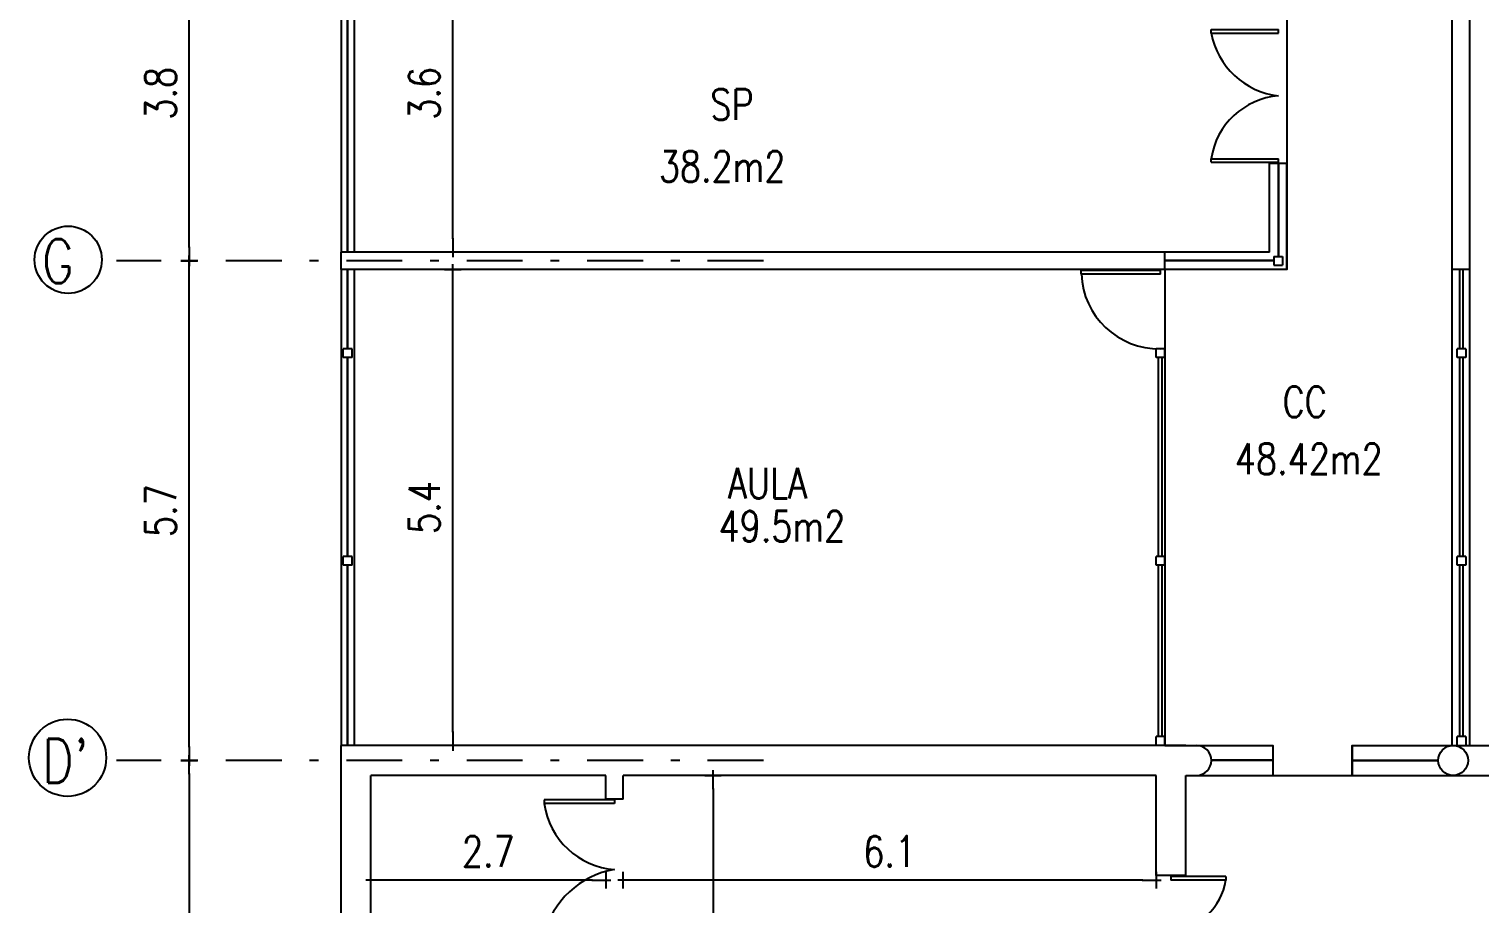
# Model space of a CAD drawing. Extents: x -3099 to -2751, y 5130 to 5248.
# Drawn here: x -3009.62 to -2993.12, y 5204.14 to 5214.09 of the extents above; entities that cross this region are included whole.
import ezdxf

# ---------------------------------------------------------------- set-up
doc = ezdxf.new("R2010")
doc.units = 0
doc.header["$MEASUREMENT"] = 0
doc.linetypes.add('DASHDOT', pattern=[25.4, 12.7, -6.35, 0, -6.35])
doc.layers.get('DEFPOINTS').update_dxf_attribs({"color": 3, "linetype": 'CONTINUOUS', "lineweight": 5})
for name, color, linetype in [('ANTEPECHO', 1, 'CONTINUOUS'), ('COTAS', 7, 'CONTINUOUS'), ('EJE_C', 9, 'DASHDOT'), ('MUROS', 5, 'CONTINUOUS'), ('SUPERF-TEXTO', 2, 'CONTINUOUS'), ('SUPERFICIE', 7, 'CONTINUOUS'), ('TEXTO', 3, 'CONTINUOUS'), ('VENTANAS', 2, 'CONTINUOUS')]:
    doc.layers.add(name, color=color, linetype=linetype)
doc.styles.add('cota', font='romans.shx', dxfattribs={"width": 0.8, "height": 0.35})
doc.styles.add('ROMANS', font='romans.shx', dxfattribs={"oblique": 10, "height": 1.3})
doc.styles.add('TEXTO', font='romans.shx', dxfattribs={"width": 0.8, "height": 0.4})
doc.dimstyles.new('ROMANS', dxfattribs={"dimscale": 2, "dimtxt": 0.35, "dimasz": 0.15, "dimexe": 1.25, "dimexo": 0.625, "dimtad": 1, "dimdec": 0, "dimdsep": 46, "dimtxsty": 'cota', "dimcen": 2.5, "dimse1": 1, "dimse2": 1, "dimclrt": 2, "dimadec": 0, "dimazin": 0, "dimtfac": 1, "dimtdec": 0, "dimtmove": 0, "dimatfit": 3, "dimfxl": 0, "dimtolj": 1, "dimtzin": 0, "dimarcsym": 0})

# ---------------------------------------------------------------- blocks, each defined once
blk = doc.blocks.new('COTA_LN')
at = {"layer": 'COTAS'}
for points in [[(-1.05, 0), (0.4, 0)], [(0, 0.63), (0, -0.63)]]:
    blk.add_lwpolyline(points, dxfattribs=at)
at = {"layer": 'COTAS', "color": 20, "const_width": 0.05}
blk.add_lwpolyline([(0, 0.38), (0, -0.38)], dxfattribs=at)
blk = doc.blocks.new('*D92')
at = {"layer": 'COTAS', "color": 0, "lineweight": -2}
blk.add_line((-2996.953, 5204.416), (-3002.713, 5204.416), dxfattribs=at)
at = {"layer": 'DEFPOINTS', "color": 0}
for p in [(-3002.863, 5205.606), (-2996.803, 5205.606), (-3002.863, 5204.416)]:
    blk.add_point(p, dxfattribs=at)
at = {"layer": 'COTAS', "color": 0, "lineweight": -2, "xscale": 0.15, "yscale": 0.15, "zscale": 0.15, "rotation": 180}
blk.add_blockref('COTA_LN', (-3002.863, 5204.416), dxfattribs=at)
at = {"layer": 'COTAS', "color": 0, "lineweight": -2, "xscale": 0.15, "yscale": 0.15, "zscale": 0.15}
blk.add_blockref('COTA_LN', (-2996.803, 5204.416), dxfattribs=at)
at = {"layer": 'COTAS', "insert": (-2999.833, 5204.741), "char_height": 0.35, "attachment_point": 5, "style": 'cota'}
blk.add_mtext('\\A1;6.1', dxfattribs=at)
blk = doc.blocks.new('*D93')
at = {"layer": 'COTAS', "color": 0, "lineweight": -2}
blk.add_line((-3003.213, 5204.416), (-3005.583, 5204.416), dxfattribs=at)
at = {"layer": 'DEFPOINTS', "color": 0}
for p in [(-3005.733, 5205.606), (-3003.063, 5205.606), (-3005.733, 5204.416)]:
    blk.add_point(p, dxfattribs=at)
at = {"layer": 'COTAS', "color": 0, "lineweight": -2, "xscale": 0.15, "yscale": 0.15, "zscale": 0.15, "rotation": 180}
blk.add_blockref('COTA_LN', (-3005.733, 5204.416), dxfattribs=at)
at = {"layer": 'COTAS', "color": 0, "lineweight": -2, "xscale": 0.15, "yscale": 0.15, "zscale": 0.15}
blk.add_blockref('COTA_LN', (-3003.063, 5204.416), dxfattribs=at)
at = {"layer": 'COTAS', "insert": (-3004.398, 5204.741), "char_height": 0.35, "attachment_point": 5, "style": 'cota'}
blk.add_mtext('\\A1;2.7', dxfattribs=at)
blk = doc.blocks.new('*D94')
at = {"layer": 'COTAS', "color": 0, "lineweight": -2}
blk.add_line((-3001.842, 5205.456), (-3001.842, 5199.156), dxfattribs=at)
at = {"layer": 'DEFPOINTS', "color": 0}
for p in [(-3002.863, 5205.606), (-3002.863, 5199.006), (-3001.842, 5199.006)]:
    blk.add_point(p, dxfattribs=at)
at = {"layer": 'COTAS', "color": 0, "lineweight": -2, "xscale": 0.15, "yscale": 0.15, "zscale": 0.15}
for p, rotation in [((-3001.842, 5205.606), 90), ((-3001.842, 5199.006), 270)]:
    blk.add_blockref('COTA_LN', p, dxfattribs=dict(at, rotation=rotation))
at = {"layer": 'COTAS', "insert": (-3002.167, 5202.306), "char_height": 0.35, "attachment_point": 5, "rotation": 90, "style": 'cota'}
blk.add_mtext('\\A1;6.6', dxfattribs=at)
blk = doc.blocks.new('*D96')
at = {"layer": 'COTAS', "color": 0, "lineweight": -2}
blk.add_line((-3004.801, 5206.096), (-3004.801, 5211.206), dxfattribs=at)
at = {"layer": 'DEFPOINTS', "color": 0}
for p in [(-3005.923, 5211.356), (-3004.801, 5211.356), (-3005.923, 5205.946)]:
    blk.add_point(p, dxfattribs=at)
at = {"layer": 'COTAS', "color": 0, "lineweight": -2, "xscale": 0.15, "yscale": 0.15, "zscale": 0.15}
for p, rotation in [((-3004.801, 5211.356), 90), ((-3004.801, 5205.946), 270)]:
    blk.add_blockref('COTA_LN', p, dxfattribs=dict(at, rotation=rotation))
at = {"layer": 'COTAS', "insert": (-3005.126, 5208.651), "char_height": 0.35, "attachment_point": 5, "rotation": 90, "style": 'cota'}
blk.add_mtext('\\A1;5.4', dxfattribs=at)
blk = doc.blocks.new('*D97')
at = {"layer": 'COTAS', "color": 0, "lineweight": -2}
blk.add_line((-3004.801, 5211.706), (-3004.801, 5215.016), dxfattribs=at)
at = {"layer": 'DEFPOINTS', "color": 0}
for p in [(-3005.923, 5215.166), (-3004.801, 5215.166), (-3005.923, 5211.556)]:
    blk.add_point(p, dxfattribs=at)
at = {"layer": 'COTAS', "color": 0, "lineweight": -2, "xscale": 0.15, "yscale": 0.15, "zscale": 0.15}
for p, rotation in [((-3004.801, 5215.166), 90), ((-3004.801, 5211.556), 270)]:
    blk.add_blockref('COTA_LN', p, dxfattribs=dict(at, rotation=rotation))
at = {"layer": 'COTAS', "insert": (-3005.126, 5213.361), "char_height": 0.35, "attachment_point": 5, "rotation": 90, "style": 'cota'}
blk.add_mtext('\\A1;3.6', dxfattribs=at)
blk = doc.blocks.new('*D130')
at = {"layer": 'COTAS', "color": 0, "lineweight": -2}
blk.add_line((-3007.8, 5205.626), (-3007.8, 5198.986), dxfattribs=at)
at = {"layer": 'DEFPOINTS', "color": 0}
for p in [(-3008.626, 5205.776), (-3008.626, 5198.836), (-3007.8, 5198.836)]:
    blk.add_point(p, dxfattribs=at)
at = {"layer": 'COTAS', "color": 0, "lineweight": -2, "xscale": 0.15, "yscale": 0.15, "zscale": 0.15}
for p, rotation in [((-3007.8, 5205.776), 90), ((-3007.8, 5198.836), 270)]:
    blk.add_blockref('COTA_LN', p, dxfattribs=dict(at, rotation=rotation))
at = {"layer": 'COTAS', "insert": (-3008.125, 5202.306), "char_height": 0.35, "attachment_point": 5, "rotation": 90, "style": 'cota'}
blk.add_mtext('\\A1;6.9', dxfattribs=at)
blk = doc.blocks.new('*D133')
at = {"layer": 'COTAS', "color": 0, "lineweight": -2}
blk.add_line((-3007.8, 5205.926), (-3007.8, 5211.306), dxfattribs=at)
at = {"layer": 'DEFPOINTS', "color": 0}
for p in [(-3007.8, 5211.456), (-3007.402, 5211.456), (-3008.626, 5205.776)]:
    blk.add_point(p, dxfattribs=at)
at = {"layer": 'COTAS', "color": 0, "lineweight": -2, "xscale": 0.15, "yscale": 0.15, "zscale": 0.15}
for p, rotation in [((-3007.8, 5211.456), 90), ((-3007.8, 5205.776), 270)]:
    blk.add_blockref('COTA_LN', p, dxfattribs=dict(at, rotation=rotation))
at = {"layer": 'COTAS', "insert": (-3008.125, 5208.616), "char_height": 0.35, "attachment_point": 5, "rotation": 90, "style": 'cota'}
blk.add_mtext('\\A1;5.7', dxfattribs=at)
blk = doc.blocks.new('*D134')
at = {"layer": 'COTAS', "color": 0, "lineweight": -2}
blk.add_line((-3007.8, 5211.606), (-3007.8, 5215.116), dxfattribs=at)
at = {"layer": 'DEFPOINTS', "color": 0}
for p in [(-3008.626, 5215.266), (-3007.8, 5215.266), (-3007.402, 5211.456)]:
    blk.add_point(p, dxfattribs=at)
at = {"layer": 'COTAS', "color": 0, "lineweight": -2, "xscale": 0.15, "yscale": 0.15, "zscale": 0.15}
for p, rotation in [((-3007.8, 5215.266), 90), ((-3007.8, 5211.456), 270)]:
    blk.add_blockref('COTA_LN', p, dxfattribs=dict(at, rotation=rotation))
at = {"layer": 'COTAS', "insert": (-3008.125, 5213.361), "char_height": 0.35, "attachment_point": 5, "rotation": 90, "style": 'cota'}
blk.add_mtext('\\A1;3.8', dxfattribs=at)

msp = doc.modelspace()

# ---------------------------------------------------------------- linework, layer by layer
at = {"layer": 'ANTEPECHO'}
for p, q in [((-3006.073, 5215.166), (-3006.073, 5211.556)), ((-3005.923, 5215.166), (-3005.923, 5211.556)), ((-3006.073, 5211.356), (-3006.073, 5205.946)), ((-3005.923, 5211.356), (-3005.923, 5205.946)), ((-2993.233, 5205.946), (-2990.673, 5205.946)), ((-2993.423, 5205.606), (-2990.673, 5205.606))]:
    msp.add_line(p, q, dxfattribs=at)
at = {"layer": 'EJE_C', "ltscale": 0.05}
for points in [[(-3001.268, 5211.456), (-3008.626, 5211.456)], [(-3001.268, 5205.776), (-3008.626, 5205.776)]]:
    msp.add_lwpolyline(points, dxfattribs=at)
at = {"layer": 'EJE_C', "linetype": 'Continuous', "ltscale": 0.05}
for centre, radius in [((-3009.177, 5211.468), 0.382), ((-3009.184, 5205.806), 0.439)]:
    msp.add_circle(centre, radius, dxfattribs=at)
at = {"layer": 'MUROS'}
for p, q in [((-2993.433, 5205.946), (-2993.433, 5219.166)), ((-2993.233, 5205.946), (-2993.233, 5219.166)), ((-2995.513, 5211.556), (-2995.513, 5212.566)), ((-2995.513, 5212.566), (-2995.313, 5212.566)), ((-2995.313, 5211.356), (-2995.313, 5212.566)), ((-2995.513, 5211.556), (-3006.073, 5211.556)), ((-3006.073, 5211.356), (-3006.073, 5211.556)), ((-2996.703, 5211.356), (-2996.703, 5211.556)), ((-2995.463, 5211.506), (-2995.363, 5211.506)), ((-2995.463, 5211.506), (-2995.463, 5211.406)), ((-2995.363, 5211.506), (-2995.363, 5211.406)), ((-2995.313, 5211.356), (-3006.073, 5211.356)), ((-2995.463, 5211.406), (-2995.363, 5211.406)), ((-2993.233, 5211.356), (-2993.433, 5211.356)), ((-3005.948, 5210.456), (-3006.048, 5210.456)), ((-3006.048, 5210.356), (-3006.048, 5210.456)), ((-3005.948, 5210.356), (-3005.948, 5210.456)), ((-2996.703, 5210.456), (-2996.803, 5210.456)), ((-2996.803, 5210.356), (-2996.803, 5210.456)), ((-2996.703, 5210.356), (-2996.703, 5210.456)), ((-2993.433, 5210.356), (-2993.433, 5210.456)), ((-2993.378, 5210.356), (-2993.378, 5210.456)), ((-2993.278, 5210.456), (-2993.378, 5210.456)), ((-2993.278, 5210.456), (-2993.278, 5210.356)), ((-3005.948, 5210.356), (-3006.048, 5210.356)), ((-2996.703, 5210.356), (-2996.803, 5210.356)), ((-2993.278, 5210.356), (-2993.378, 5210.356)), ((-3006.048, 5207.996), (-3006.048, 5208.096)), ((-3005.948, 5208.096), (-3006.048, 5208.096)), ((-3005.948, 5207.996), (-3006.048, 5207.996)), ((-3005.948, 5207.996), (-3005.948, 5208.096)), ((-2996.803, 5207.996), (-2996.803, 5208.096)), ((-2996.703, 5208.096), (-2996.803, 5208.096)), ((-2996.703, 5207.996), (-2996.803, 5207.996)), ((-2996.703, 5207.996), (-2996.703, 5208.096)), ((-2993.433, 5207.996), (-2993.433, 5208.096)), ((-2993.378, 5207.996), (-2993.378, 5208.096)), ((-2993.278, 5208.096), (-2993.378, 5208.096)), ((-2993.278, 5207.996), (-2993.378, 5207.996)), ((-2993.278, 5208.096), (-2993.278, 5207.996)), ((-2996.703, 5206.046), (-2996.803, 5206.046)), ((-2996.803, 5205.946), (-2996.803, 5206.046)), ((-2996.703, 5205.946), (-2996.703, 5206.046)), ((-2993.433, 5205.946), (-2993.433, 5206.046)), ((-2993.378, 5205.946), (-2993.378, 5206.046)), ((-2993.278, 5206.046), (-2993.378, 5206.046)), ((-2993.278, 5206.046), (-2993.278, 5205.946)), ((-3006.073, 5195.476), (-3006.073, 5205.946)), ((-3005.923, 5205.946), (-3006.073, 5205.946)), ((-2996.463, 5205.946), (-3005.923, 5205.946)), ((-2996.463, 5205.946), (-2995.473, 5205.946)), ((-2995.473, 5205.946), (-2995.473, 5205.606)), ((-2994.573, 5205.946), (-2994.573, 5205.606)), ((-2994.573, 5205.946), (-2993.423, 5205.946)), ((-2993.423, 5205.946), (-2993.233, 5205.946)), ((-2993.378, 5205.946), (-2993.278, 5205.946)), ((-3005.733, 5199.006), (-3005.733, 5205.606)), ((-3003.063, 5205.606), (-3005.733, 5205.606)), ((-3003.063, 5205.336), (-3003.063, 5205.606)), ((-2996.803, 5205.606), (-3002.863, 5205.606)), ((-3002.863, 5205.336), (-3002.863, 5205.606)), ((-2996.803, 5204.466), (-2996.803, 5205.606)), ((-2996.463, 5205.606), (-2995.473, 5205.606)), ((-2996.463, 5204.466), (-2996.463, 5205.606)), ((-2994.573, 5205.606), (-2993.423, 5205.606)), ((-3002.863, 5205.336), (-3003.063, 5205.336)), ((-2996.463, 5204.466), (-2996.803, 5204.466))]:
    msp.add_line(p, q, dxfattribs=at)
msp.add_circle((-2993.423, 5205.776), 0.17, dxfattribs=at)
msp.add_arc((-2996.343, 5205.776), 0.17, 270, 90, dxfattribs=at)
at = {"layer": 'SUPERFICIE'}
msp.add_lwpolyline([(-2996.473, 5221.866), (-2996.473, 5219.166), (-2995.313, 5219.166), (-2995.313, 5216.266), (-3003.953, 5216.266), (-3003.953, 5215.366), (-2995.313, 5215.366), (-2995.313, 5211.356), (-2996.703, 5211.356), (-2996.703, 5210.456), (-2996.703, 5205.946), (-2995.473, 5205.946), (-2995.473, 5205.606), (-2994.573, 5205.606), (-2994.573, 5205.946), (-2993.433, 5205.946), (-2993.433, 5219.166), (-2993.523, 5219.166), (-2993.523, 5221.866), (-2996.473, 5221.866)], close=True, dxfattribs=at)
at = {"layer": 'VENTANAS'}
for p, q in [((-3006, 5211.556), (-3006, 5215.166)), ((-3005.996, 5211.556), (-3005.996, 5215.166)), ((-2996.176, 5214.086), (-2995.411, 5214.086)), ((-2996.176, 5214.046), (-2996.176, 5214.086)), ((-2995.411, 5214.046), (-2995.411, 5214.086)), ((-2996.176, 5214.046), (-2995.411, 5214.046)), ((-2996.176, 5212.616), (-2995.411, 5212.616)), ((-2996.176, 5212.576), (-2996.176, 5212.616)), ((-2995.411, 5212.576), (-2995.411, 5212.616)), ((-2996.176, 5212.576), (-2995.411, 5212.576)), ((-2995.415, 5212.566), (-2995.415, 5211.506)), ((-2995.411, 5212.566), (-2995.411, 5211.506)), ((-2995.463, 5211.458), (-2996.703, 5211.458)), ((-2995.463, 5211.454), (-2996.703, 5211.454)), ((-3006, 5210.456), (-3006, 5211.356)), ((-3005.996, 5210.456), (-3005.996, 5211.356)), ((-2996.753, 5211.346), (-2997.653, 5211.346)), ((-2997.653, 5211.306), (-2997.653, 5211.346)), ((-2996.753, 5211.306), (-2997.653, 5211.306)), ((-2996.753, 5211.306), (-2996.753, 5211.346)), ((-2993.348, 5210.456), (-2993.348, 5211.356)), ((-2993.308, 5210.456), (-2993.308, 5211.356)), ((-3006, 5208.096), (-3006, 5210.356)), ((-3005.996, 5208.096), (-3005.996, 5210.356)), ((-2996.773, 5208.096), (-2996.773, 5210.356)), ((-2996.733, 5208.096), (-2996.733, 5210.356)), ((-2993.348, 5208.096), (-2993.348, 5210.356)), ((-2993.308, 5208.096), (-2993.308, 5210.356)), ((-3006, 5205.946), (-3006, 5207.996)), ((-3005.996, 5205.946), (-3005.996, 5207.996)), ((-2996.773, 5206.046), (-2996.773, 5207.996)), ((-2996.733, 5206.046), (-2996.733, 5207.996)), ((-2993.348, 5206.046), (-2993.348, 5207.996)), ((-2993.308, 5206.046), (-2993.308, 5207.996)), ((-2995.473, 5205.778), (-2996.173, 5205.778)), ((-2995.473, 5205.774), (-2996.173, 5205.774)), ((-2994.573, 5205.778), (-2993.593, 5205.778)), ((-2994.573, 5205.774), (-2993.593, 5205.774)), ((-3002.963, 5205.326), (-3003.763, 5205.326)), ((-3003.763, 5205.326), (-3003.763, 5205.286)), ((-3002.963, 5205.326), (-3002.963, 5205.286)), ((-3002.963, 5205.286), (-3003.763, 5205.286)), ((-2996.008, 5204.456), (-2996.633, 5204.456)), ((-2996.633, 5204.456), (-2996.633, 5204.416)), ((-2996.008, 5204.416), (-2996.633, 5204.416)), ((-2996.008, 5204.456), (-2996.008, 5204.416))]:
    msp.add_line(p, q, dxfattribs=at)
for centre, radius, start, end in [((-2995.305, 5214.211), 0.886, 190.7126, 263.1573), ((-2995.343, 5212.492), 0.842, 94.6034, 171.5268), ((-2996.768, 5211.341), 0.885, 182.2646, 271.0086), ((-3002.897, 5205.407), 0.874, 187.9818, 265.7134), ((-3002.798, 5203.558), 0.992, 99.5844, 166.7204), ((-2996.68, 5204.52), 0.68, 274.001, 351.2272)]:
    msp.add_arc(centre, radius, start, end, dxfattribs=at)

# ---------------------------------------------------------------- texts
at = {"layer": 'EJE_C', "ltscale": 0.05, "style": 'ROMANS', "width": 0.8}
for s, p in [('G', (-3009.475, 5211.202)), ("D'", (-3009.475, 5205.522))]:
    msp.add_text(s, height=0.5, dxfattribs=at).set_placement(p)
at = {"layer": 'SUPERF-TEXTO', "style": 'TEXTO', "width": 0.8}
for s, p in [('38.2m2', (-3002.458, 5212.354)), ('48.42m2', (-2995.905, 5209.03)), ('49.5m2', (-3001.778, 5208.263))]:
    msp.add_text(s, height=0.35, dxfattribs=at).set_placement(p)
at = {"layer": 'TEXTO', "style": 'TEXTO', "width": 0.8}
for s, p in [('SP', (-3001.872, 5213.059)), ('CC', (-2995.363, 5209.677)), ('AULA', (-3001.672, 5208.754))]:
    msp.add_text(s, height=0.35, dxfattribs=at).set_placement(p)

# ---------------------------------------------------------------- dimensions: what is measured, and where the dimension line sits
at = {"layer": 'COTAS'}
for base, p1, p2, override, picture, middle in [((-3007.8, 5215.266), (-3007.402, 5211.456), (-3008.626, 5215.266), {"dimscale": 1, "dimexe": 0.15, "dimexo": 0.2, "dimgap": 0.15, "dimdec": 1, "dimzin": 9, "dimblk": 'COTA_LN', "dimcen": 1, "dimclrt": 256, "dimadec": 1, "dimtm": 1e-09, "dimtdec": 1, "dimtmove": 1, "dimldrblk": 'COTA_LN'}, '*D134', (-3008.125, 5213.361)), ((-3004.801, 5215.166), (-3005.923, 5211.556), (-3005.923, 5215.166), {"dimscale": 1, "dimexe": 0.15, "dimexo": 0.2, "dimgap": 0.15, "dimdec": 1, "dimzin": 9, "dimblk": 'COTA_LN', "dimcen": 1, "dimclrt": 256, "dimadec": 1, "dimtm": 1e-09, "dimtdec": 1, "dimldrblk": 'COTA_LN'}, '*D97', (-3005.126, 5213.361)), ((-3007.8, 5211.456), (-3008.626, 5205.776), (-3007.402, 5211.456), {"dimscale": 1, "dimexe": 0.15, "dimexo": 0.2, "dimgap": 0.15, "dimdec": 1, "dimzin": 9, "dimblk": 'COTA_LN', "dimcen": 1, "dimclrt": 256, "dimadec": 1, "dimtm": 1e-09, "dimtdec": 1, "dimtmove": 1, "dimldrblk": 'COTA_LN'}, '*D133', (-3008.125, 5208.616)), ((-3004.801, 5211.356), (-3005.923, 5205.946), (-3005.923, 5211.356), {"dimscale": 1, "dimexe": 0.15, "dimexo": 0.2, "dimgap": 0.15, "dimdec": 1, "dimzin": 9, "dimblk": 'COTA_LN', "dimcen": 1, "dimclrt": 256, "dimadec": 1, "dimtm": 1e-09, "dimtdec": 1, "dimldrblk": 'COTA_LN'}, '*D96', (-3005.126, 5208.651)), ((-3007.8, 5198.836), (-3008.626, 5205.776), (-3008.626, 5198.836), {"dimscale": 1, "dimexe": 0.15, "dimexo": 0.2, "dimgap": 0.15, "dimdec": 1, "dimzin": 9, "dimblk": 'COTA_LN', "dimcen": 1, "dimclrt": 256, "dimadec": 1, "dimtm": 1e-09, "dimtdec": 1, "dimldrblk": 'COTA_LN'}, '*D130', (-3008.125, 5202.306)), ((-3001.842, 5199.006), (-3002.863, 5205.606), (-3002.863, 5199.006), {"dimscale": 1, "dimexe": 0.15, "dimexo": 0.2, "dimgap": 0.15, "dimdec": 1, "dimzin": 9, "dimblk": 'COTA_LN', "dimcen": 1, "dimclrt": 256, "dimadec": 1, "dimtm": 1e-09, "dimtdec": 1, "dimldrblk": 'COTA_LN'}, '*D94', (-3002.167, 5202.306))]:
    dim = msp.add_linear_dim(base=base, p1=p1, p2=p2, angle=90, dimstyle='ROMANS', override=override, dxfattribs=at)
    dim.commit()
    dim.dimension.update_dxf_attribs({"geometry": picture, "text_midpoint": middle})
for base, p1, p2, picture, middle in [((-3005.733, 5204.416), (-3003.063, 5205.606), (-3005.733, 5205.606), '*D93', (-3004.398, 5204.741)), ((-3002.863, 5204.416), (-2996.803, 5205.606), (-3002.863, 5205.606), '*D92', (-2999.833, 5204.741))]:
    dim = msp.add_linear_dim(base=base, p1=p1, p2=p2, dimstyle='ROMANS', override={"dimscale": 1, "dimexe": 0.15, "dimexo": 0.2, "dimgap": 0.15, "dimdec": 1, "dimzin": 9, "dimblk": 'COTA_LN', "dimcen": 1, "dimclrt": 256, "dimadec": 1, "dimtm": 1e-09, "dimtdec": 1, "dimldrblk": 'COTA_LN'}, dxfattribs=at)
    dim.commit()
    dim.dimension.update_dxf_attribs({"geometry": picture, "text_midpoint": middle})

doc.saveas('drawing.dxf')
